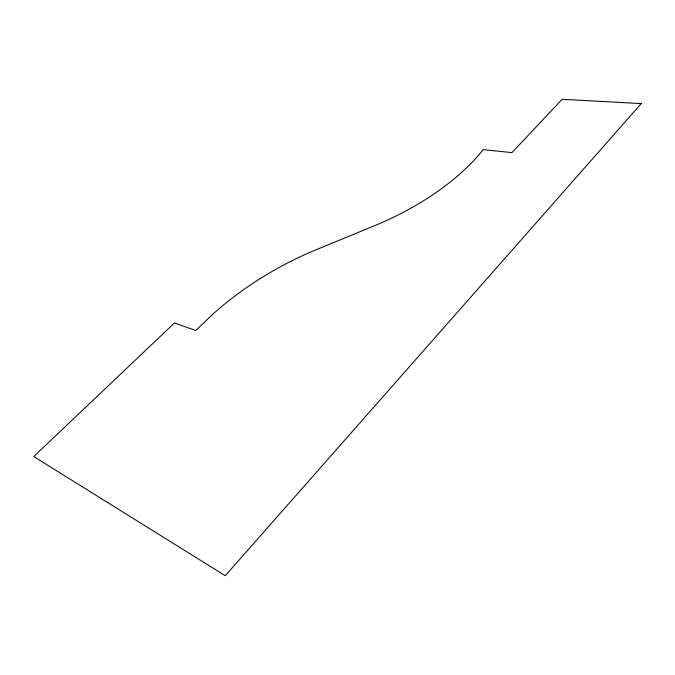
<?xml version="1.0" encoding="UTF-8"?>
<svg xmlns="http://www.w3.org/2000/svg" width="675" height="675" viewBox="0 0 675 675"><rect width="100%" height="100%" fill="white"/><g stroke="black" fill="none" stroke-linecap="round" stroke-linejoin="round"><path stroke-width="1.01" d="M641.25 103.596L225.273 575.716L33.75 456.553L174.462 322.971L195.801 330.497L212.988 314.01A224.108 135.338 -29.9 0 1 315.807 249.893L375.384 225.349A150.947 68.521 -25.6 0 0 483.14 149.639L511.971 152.601L562.182 99.284L641.25 103.596"/></g></svg>
